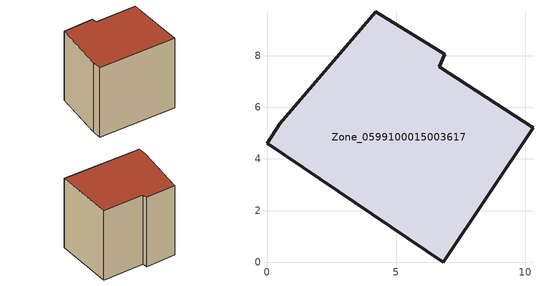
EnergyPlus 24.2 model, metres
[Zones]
Zone_0599100015003617
 floor ground (C_G): 6.83,0 0,4.61 0.49,5.37 4.21,9.7 6.88,8.06 6.66,7.58 10.29,5.21 z0.9
 wall outside (C_F): 6.66,7.58 6.88,8.06 4.21,9.7 0.49,5.37 0,4.61 6.83,0 10.29,5.21 6.66,7.58 z0.9:8.52
 roof outside (C_R): 4.21,9.7 0.49,5.37 0,4.61 6.83,0 10.29,5.21 6.66,7.58 6.88,8.06 z8.52
[BUILDING]
Pand.0599100015003617: North Axis=0; Terrain=City; Loads Convergence Tolerance Value=0.04; Temperature Convergence Tolerance Value=0.4; Solar Distribution=FullExterior; Maximum Number of Warmup Days=25; Minimum Number of Warmup Days=1
[Site:Location]
Rotterdam.The.Hague.AP_ZH_NLD Design_Conditions: Latitude=51.96; Longitude=4.45; Time Zone=1; Elevation=-4.5
[SITE:GROUNDTEMPERATURE:BUILDINGSURFACE]
18, 18, 18, 18, 18, 18, 18, 18, 18, 18, 18, 18
[MATERIAL] Thermal Absorptance=0.9; Solar Absorptance=0.7; Visible Absorptance=0.7
Name | Roughness | Thickness | Conductivity | Density | Specific Heat
G.TI.1965-1974 | MediumSmooth | 0.15 | 0.882353 | 540 | 1210
F.TI.1965-1974 | Rough | 0.3 | 0.697674 | 1920 | 840
R.TI.1965-1974 | MediumRough | 0.2 | 0.232558 | 1500 | 1000
[CONSTRUCTION]
C_G: G.TI.1965-1974
C_F: F.TI.1965-1974
C_R: R.TI.1965-1974
[ZONE]
Zone_0599100015003617: Type=1; Multiplier=1; Ceiling Height=Autocalculate; Volume=Autocalculate; Floor Area=autocalculate; Part of Total Floor Area=Yes
[ZONEINFILTRATION:DESIGNFLOWRATE]
Infil_Zone_0599100015003617: Zone or ZoneList or Space or SpaceList=Zone_0599100015003617; Schedule=AlwaysOn; Design Flow Rate Calculation Method=Flow/Area; Flow Rate per Floor Area=0.003; Constant Term Coefficient=1; Temperature Term Coefficient=0; Velocity Term Coefficient=0; Velocity Squared Term Coefficient=0
[HVACTEMPLATE:ZONE:IDEALLOADSAIRSYSTEM]
Zone_0599100015003617: Maximum Heating Supply Air Temperature=50; Minimum Cooling Supply Air Temperature=13; Maximum Heating Supply Air Humidity Ratio=0.0156; Minimum Cooling Supply Air Humidity Ratio=0.0077; Heating Limit=NoLimit; Cooling Limit=NoLimit; Dehumidification Control Type=ConstantSensibleHeatRatio; Cooling Sensible Heat Ratio=0.7; Dehumidification Setpoint=60; Humidification Control Type=None; Humidification Setpoint=30; Outdoor Air Method=None; Outdoor Air Flow Rate per Person=0.00944; Outdoor Air Flow Rate per Zone Floor Area=0; Outdoor Air Flow Rate per Zone=0; Demand Controlled Ventilation Type=None; Outdoor Air Economizer Type=NoEconomizer; Heat Recovery Type=None; Sensible Heat Recovery Effectiveness=0.7; Latent Heat Recovery Effectiveness=0.65
[ZONECONTROL:THERMOSTAT]
ThermostatControl_Zone_0599100015003617: Zone or ZoneList=Zone_0599100015003617; Control Type Schedule=DualSetpointControlType; Control 1=Thermostat_Zone_0599100015003617; Temperature Difference Between Cutout And Setpoint=0
[THERMOSTATSETPOINT:DUALSETPOINT]
Thermostat_Zone_0599100015003617: Heating Setpoint Temperature Schedule=HeatingSetpoint_Zone_0599100015003617; Cooling Setpoint Temperature Schedule=CoolingSetpoint_Zone_0599100015003617
[SCHEDULE:COMPACT]
HeatingSetpoint_Zone_0599100015003617: Through: 12/31, For: AllDays, Until: 24:00, 21
CoolingSetpoint_Zone_0599100015003617: Through: 12/31, For: AllDays, Until: 24:00, 24
DualSetpointControlType: Through: 12/31, For: AllDays, Until: 24:00, 4
AlwaysOn: Through: 12/31, For: AllDays, Until: 24:00, 1
